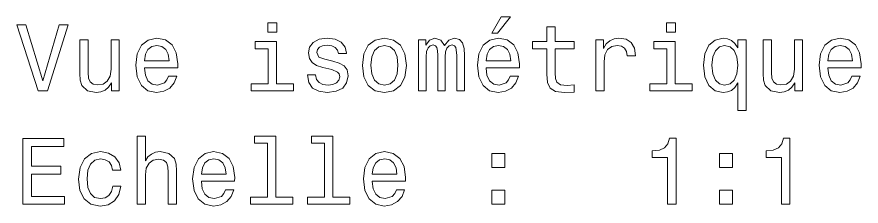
# Model space of a CAD drawing. Extents: x 487 to 800, y 314 to 605.
# Drawn here: x 728.95 to 773.96, y 474.22 to 484.29 of the extents above; entities that cross this region are included whole.
import ezdxf

# ---------------------------------------------------------------- set-up
doc = ezdxf.new("R2010")
doc.units = 0

msp = doc.modelspace()

# ---------------------------------------------------------------- linework, layer by layer
at = {"color": 7, "lineweight": 13}
for points in [[(742.801, 483.98), (742.332, 483.98), (742.332, 483.476), (742.801, 483.476)], [(754.27, 483.435), (754.567, 483.435), (755.268, 484.293), (754.774, 484.293)], [(764.054, 483.98), (763.585, 483.98), (763.585, 483.476), (764.054, 483.476)], [(731.207, 483.864), (730.329, 480.884), (729.427, 483.864), (728.948, 483.864), (730.077, 480.359), (730.582, 480.359), (731.686, 483.864)], [(757.205, 482.598), (757.205, 481.242), (757.235, 480.803), (757.376, 480.5), (757.659, 480.324), (758.138, 480.263), (758.662, 480.288), (758.662, 480.672), (758.279, 480.641), (757.931, 480.682), (757.744, 480.808), (757.664, 481.02), (757.649, 481.317), (757.649, 482.598), (758.662, 482.598), (758.662, 482.977), (757.649, 482.977), (757.649, 483.768), (757.205, 483.768), (757.205, 482.977), (756.438, 482.977), (756.438, 482.598)], [(734.409, 483.067), (733.966, 483.067), (733.966, 481.504), (733.915, 481.141), (733.769, 480.879), (733.542, 480.717), (733.244, 480.667), (733.007, 480.707), (732.856, 480.828), (732.77, 481.035), (732.75, 481.327), (732.75, 483.067), (732.306, 483.067), (732.306, 481.287), (732.322, 480.929), (732.417, 480.631), (732.71, 480.359), (733.179, 480.263), (733.431, 480.299), (733.648, 480.389), (733.835, 480.546), (733.986, 480.773), (733.986, 480.359), (734.409, 480.359)], [(735.746, 481.585), (737.521, 481.585), (737.526, 481.791), (737.445, 482.371), (737.224, 482.805), (736.871, 483.067), (736.402, 483.163), (735.943, 483.062), (735.59, 482.78), (735.363, 482.321), (735.282, 481.716), (735.358, 481.095), (735.585, 480.641), (735.932, 480.359), (736.386, 480.263), (736.78, 480.329), (737.103, 480.5), (737.34, 480.773), (737.476, 481.136), (737.037, 481.136), (736.946, 480.934), (736.815, 480.783), (736.442, 480.662), (736.154, 480.717), (735.938, 480.894), (735.796, 481.181), (735.746, 481.569)], [(742.786, 480.732), (742.786, 482.977), (741.646, 482.977), (741.646, 482.598), (742.342, 482.598), (742.342, 480.732), (741.435, 480.732), (741.435, 480.359), (743.704, 480.359), (743.704, 480.732)], [(745.792, 481.938), (745.363, 482.038), (745.046, 482.154), (744.94, 482.391), (744.97, 482.558), (745.076, 482.679), (745.247, 482.755), (745.494, 482.785), (745.732, 482.755), (745.918, 482.664), (746.039, 482.528), (746.09, 482.346), (746.523, 482.346), (746.523, 482.356), (746.448, 482.684), (746.241, 482.941), (745.918, 483.103), (745.494, 483.163), (745.066, 483.103), (744.753, 482.936), (744.556, 482.689), (744.496, 482.376), (744.541, 482.074), (744.682, 481.862), (744.914, 481.711), (745.252, 481.605), (745.747, 481.484), (746.049, 481.358), (746.13, 481.257), (746.16, 481.105), (746.115, 480.919), (745.994, 480.778), (745.797, 480.687), (745.535, 480.657), (745.257, 480.687), (745.056, 480.793), (744.92, 480.964), (744.864, 481.201), (744.435, 481.201), (744.506, 480.798), (744.713, 480.505), (745.041, 480.329), (745.494, 480.263), (745.969, 480.329), (746.317, 480.505), (746.528, 480.788), (746.604, 481.156), (746.549, 481.474), (746.392, 481.69), (746.135, 481.832)], [(747.371, 481.711), (747.451, 481.095), (747.683, 480.641), (748.051, 480.359), (748.546, 480.263), (749.035, 480.359), (749.403, 480.636), (749.635, 481.09), (749.721, 481.711), (749.635, 482.326), (749.403, 482.785), (749.035, 483.062), (748.546, 483.163), (748.051, 483.062), (747.683, 482.78), (747.451, 482.326)], [(750.361, 480.359), (750.77, 480.359), (750.77, 482.17), (750.795, 482.442), (750.871, 482.639), (750.987, 482.755), (751.138, 482.8), (751.259, 482.76), (751.34, 482.659), (751.38, 482.487), (751.395, 482.26), (751.395, 480.359), (751.778, 480.359), (751.778, 482.17), (751.804, 482.437), (751.879, 482.634), (752, 482.755), (752.152, 482.8), (752.273, 482.76), (752.353, 482.659), (752.404, 482.26), (752.404, 480.359), (752.812, 480.359), (752.812, 482.23), (752.787, 482.618), (752.706, 482.916), (752.545, 483.098), (752.283, 483.163), (751.975, 483.062), (751.738, 482.77), (751.551, 483.057), (751.239, 483.163), (750.951, 483.062), (750.755, 482.78), (750.755, 483.067), (750.361, 483.067)], [(753.962, 481.585), (755.737, 481.585), (755.742, 481.791), (755.662, 482.371), (755.44, 482.805), (755.087, 483.067), (754.618, 483.163), (754.159, 483.062), (753.806, 482.78), (753.579, 482.321), (753.498, 481.716), (753.574, 481.095), (753.801, 480.641), (754.149, 480.359), (754.603, 480.263), (754.996, 480.329), (755.319, 480.5), (755.556, 480.773), (755.692, 481.136), (755.253, 481.136), (755.162, 480.934), (755.031, 480.783), (754.658, 480.662), (754.371, 480.717), (754.154, 480.894), (754.012, 481.181), (753.962, 481.569)], [(759.812, 480.359), (760.256, 480.359), (760.256, 481.907), (760.301, 482.281), (760.438, 482.548), (760.659, 482.709), (760.957, 482.765), (761.179, 482.729), (761.345, 482.629), (761.446, 482.457), (761.482, 482.225), (761.93, 482.225), (761.87, 482.634), (761.703, 482.926), (761.426, 483.103), (761.048, 483.163), (760.791, 483.123), (760.569, 483.022), (760.372, 482.85), (760.216, 482.618), (760.216, 483.067), (759.812, 483.067)], [(764.038, 480.732), (764.038, 482.977), (762.899, 482.977), (762.899, 482.598), (763.595, 482.598), (763.595, 480.732), (762.687, 480.732), (762.687, 480.359), (764.956, 480.359), (764.956, 480.732)], [(767.382, 482.649), (767.226, 482.876), (767.049, 483.037), (766.842, 483.128), (766.605, 483.163), (766.177, 483.062), (765.844, 482.78), (765.627, 482.326), (765.551, 481.716), (765.627, 481.1), (765.844, 480.647), (766.177, 480.359), (766.605, 480.263), (766.842, 480.294), (767.044, 480.379), (767.221, 480.536), (767.382, 480.773), (767.382, 479.31), (767.826, 479.31), (767.826, 483.067), (767.382, 483.067)], [(770.842, 483.067), (770.398, 483.067), (770.398, 481.504), (770.347, 481.141), (770.201, 480.879), (769.974, 480.717), (769.677, 480.667), (769.44, 480.707), (769.288, 480.828), (769.203, 481.035), (769.182, 481.327), (769.182, 483.067), (768.739, 483.067), (768.739, 481.287), (768.754, 480.929), (768.85, 480.631), (769.142, 480.359), (769.611, 480.263), (769.863, 480.299), (770.08, 480.389), (770.267, 480.546), (770.418, 480.773), (770.418, 480.359), (770.842, 480.359)], [(772.178, 481.585), (773.953, 481.585), (773.958, 481.791), (773.878, 482.371), (773.656, 482.805), (773.303, 483.067), (772.834, 483.163), (772.375, 483.062), (772.022, 482.78), (771.795, 482.321), (771.714, 481.716), (771.79, 481.095), (772.017, 480.641), (772.365, 480.359), (772.819, 480.263), (773.212, 480.329), (773.535, 480.5), (773.772, 480.773), (773.908, 481.136), (773.469, 481.136), (773.378, 480.934), (773.247, 480.783), (772.874, 480.662), (772.587, 480.717), (772.37, 480.894), (772.229, 481.181), (772.178, 481.569)], [(735.746, 481.958), (735.801, 482.306), (735.938, 482.563), (736.144, 482.719), (736.417, 482.775), (736.684, 482.719), (736.891, 482.563), (737.017, 482.306), (737.062, 481.958)], [(747.824, 481.716), (747.87, 482.17), (748.011, 482.497), (748.238, 482.699), (748.546, 482.77), (748.848, 482.699), (749.075, 482.502), (749.216, 482.17), (749.267, 481.716), (749.216, 481.257), (749.075, 480.924), (748.848, 480.722), (748.546, 480.657), (748.238, 480.722), (748.011, 480.924), (747.87, 481.257)], [(753.962, 481.958), (754.018, 482.306), (754.154, 482.563), (754.36, 482.719), (754.633, 482.775), (754.9, 482.719), (755.107, 482.563), (755.233, 482.306), (755.278, 481.958)], [(766.005, 481.716), (766.051, 482.165), (766.192, 482.492), (766.404, 482.694), (766.681, 482.765), (766.974, 482.694), (767.195, 482.497), (767.327, 482.17), (767.377, 481.716), (767.327, 481.257), (767.195, 480.929), (766.974, 480.727), (766.681, 480.662), (766.404, 480.727), (766.192, 480.929), (766.051, 481.262)], [(772.178, 481.958), (772.234, 482.306), (772.37, 482.563), (772.577, 482.719), (772.849, 482.775), (773.116, 482.719), (773.323, 482.563), (773.449, 482.306), (773.494, 481.958)], [(729.27, 474.312), (731.489, 474.312), (731.489, 474.736), (729.734, 474.736), (729.734, 475.921), (731.298, 475.921), (731.298, 476.34), (729.734, 476.34), (729.734, 477.389), (731.449, 477.389), (731.449, 477.812), (729.27, 477.812)], [(735.358, 474.312), (735.801, 474.312), (735.801, 475.876), (735.847, 476.234), (735.993, 476.496), (736.22, 476.657), (736.523, 476.718), (736.765, 476.667), (736.916, 476.531), (736.992, 476.304), (737.017, 476.002), (737.017, 474.312), (737.461, 474.312), (737.461, 476.092), (737.44, 476.451), (737.35, 476.748), (737.052, 477.02), (736.588, 477.116), (736.336, 477.081), (736.119, 476.985), (735.938, 476.834), (735.801, 476.627), (735.801, 477.933), (735.358, 477.933)], [(742.312, 477.56), (742.312, 474.685), (741.399, 474.685), (741.399, 474.312), (743.664, 474.312), (743.664, 474.685), (742.756, 474.685), (742.756, 477.933), (741.616, 477.933), (741.616, 477.56)], [(745.348, 477.56), (745.348, 474.685), (744.435, 474.685), (744.435, 474.312), (746.7, 474.312), (746.7, 474.685), (745.792, 474.685), (745.792, 477.933), (744.652, 477.933), (744.652, 477.56)], [(763.635, 474.312), (764.094, 474.312), (764.094, 477.837), (763.751, 477.837), (763.66, 477.53), (763.479, 477.323), (763.201, 477.202), (762.818, 477.162), (762.818, 476.804), (763.635, 476.804)], [(769.707, 474.312), (770.166, 474.312), (770.166, 477.837), (769.823, 477.837), (769.732, 477.53), (769.551, 477.323), (769.273, 477.202), (768.89, 477.162), (768.89, 476.804), (769.707, 476.804)], [(734.046, 476.123), (734.485, 476.123), (734.394, 476.526), (734.177, 476.844), (733.84, 477.041), (733.401, 477.116), (732.917, 477.015), (732.549, 476.733), (732.317, 476.274), (732.236, 475.659), (732.311, 475.049), (732.538, 474.595), (732.896, 474.312), (733.386, 474.216), (733.819, 474.292), (734.157, 474.504), (734.389, 474.837), (734.49, 475.281), (734.067, 475.281), (733.991, 474.998), (733.85, 474.786), (733.648, 474.655), (733.401, 474.615), (733.093, 474.68), (732.871, 474.882), (732.735, 475.21), (732.69, 475.674), (732.735, 476.128), (732.876, 476.456), (733.103, 476.657), (733.401, 476.728), (733.663, 476.683), (733.86, 476.567), (733.991, 476.375)], [(738.782, 475.538), (740.557, 475.538), (740.562, 475.745), (740.482, 476.324), (740.26, 476.758), (739.907, 477.02), (739.438, 477.116), (738.979, 477.015), (738.626, 476.733), (738.399, 476.274), (738.318, 475.669), (738.394, 475.049), (738.621, 474.595), (738.969, 474.312), (739.422, 474.216), (739.816, 474.282), (740.139, 474.453), (740.376, 474.726), (740.512, 475.089), (740.073, 475.089), (739.982, 474.887), (739.851, 474.736), (739.478, 474.615), (739.19, 474.67), (738.974, 474.847), (738.832, 475.134), (738.782, 475.523)], [(747.89, 475.538), (749.665, 475.538), (749.67, 475.745), (749.59, 476.324), (749.368, 476.758), (749.015, 477.02), (748.546, 477.116), (748.087, 477.015), (747.734, 476.733), (747.507, 476.274), (747.426, 475.669), (747.502, 475.049), (747.729, 474.595), (748.077, 474.312), (748.53, 474.216), (748.924, 474.282), (749.247, 474.453), (749.484, 474.726), (749.62, 475.089), (749.181, 475.089), (749.09, 474.887), (748.959, 474.736), (748.586, 474.615), (748.299, 474.67), (748.082, 474.847), (747.94, 475.134), (747.89, 475.523)], [(738.782, 475.911), (738.837, 476.259), (738.974, 476.516), (739.18, 476.672), (739.453, 476.728), (739.72, 476.672), (739.927, 476.516), (740.053, 476.259), (740.098, 475.911)], [(747.89, 475.911), (747.945, 476.259), (748.082, 476.516), (748.288, 476.672), (748.561, 476.728), (748.828, 476.672), (749.035, 476.516), (749.161, 476.259), (749.206, 475.911)], [(754.27, 476.269), (754.966, 476.269), (754.966, 477.02), (754.27, 477.02)], [(766.414, 476.269), (767.11, 476.269), (767.11, 477.02), (766.414, 477.02)], [(754.27, 474.312), (754.966, 474.312), (754.966, 475.064), (754.27, 475.064)], [(766.414, 474.312), (767.11, 474.312), (767.11, 475.064), (766.414, 475.064)]]:
    msp.add_lwpolyline(points, close=True, dxfattribs=at)

doc.saveas('drawing.dxf')
